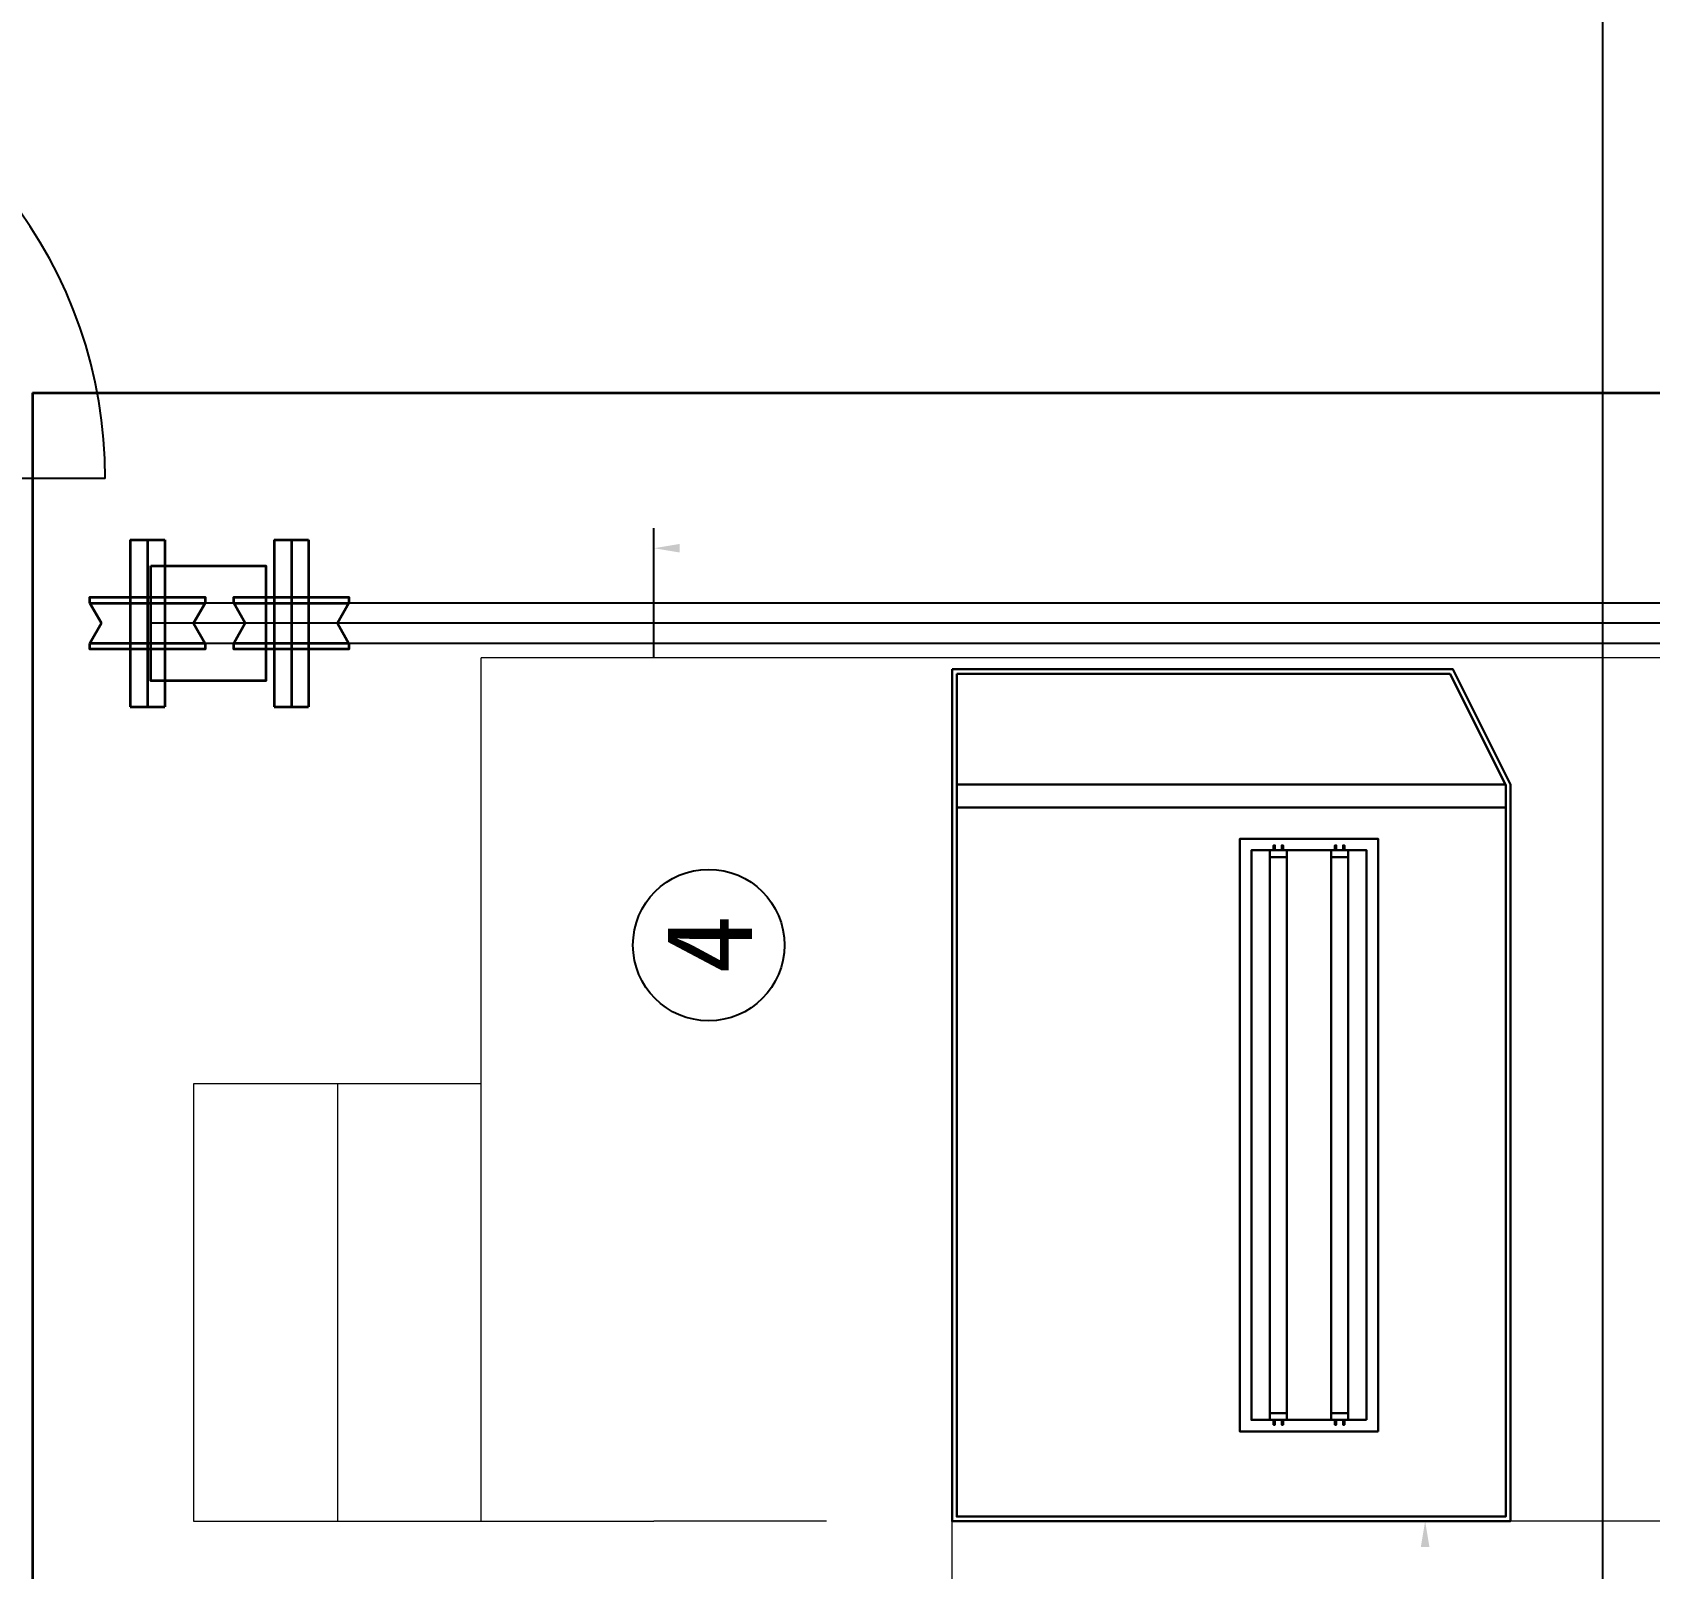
# Model space of a CAD drawing. Header units: millimetres. Extents: x -93009755325 to 1190721, y -74648 to 62868853516.
# Drawn here: x 248787 to 251597, y -18684 to -16015 of the extents above; entities that cross this region are included whole.
import ezdxf

# ---------------------------------------------------------------- set-up
doc = ezdxf.new("R2010")
doc.units = ezdxf.units.MM
doc.layers.add('01-粗实线', color=7, linetype='Continuous', lineweight=30)
for name, color, linetype in [('WINDOW_TEXT', 7, 'Continuous'), ('图层6', 4, 'Continuous'), ('细实线', 3, 'Continuous')]:
    doc.layers.add(name, color=color, linetype=linetype)

# ---------------------------------------------------------------- blocks, each defined once
blk = doc.blocks.new('ethshzdSgszsnzb')
at = {"color": 2}
for p, q in [((1211004.4, -17271.4), (1207857.2, -17271.4)), ((1211004.4, -17306.4), (1207857.2, -17306.4)), ((1211004.4, -17341.4), (1207857.2, -17341.4))]:
    blk.add_line(p, q, dxfattribs=at)
at = {"color": 6, "lineweight": 35}
blk.add_lwpolyline([(1207857.2, -17206.4), (1208057.2, -17206.4), (1208057.2, -17406.4), (1207857.2, -17406.4)], close=True, dxfattribs=at)
blk = doc.blocks.new('灯管30W-DJW')
at = {"layer": '01-粗实线', "color": 2}
for points in [[(-495, 0), (495, 0), (495, 30), (-495, 30)], [(-495, 30), (-482.9, 30), (-482.9, 0), (-495, 0)], [(495, 30), (482.9, 30), (482.9, 0), (495, 0)], [(-495, 23.3), (-503.2, 23.3), (-503.2, 21), (-495, 21)], [(-495, 6.7), (-503.2, 6.7), (-503.2, 9), (-495, 9)], [(495, 23.3), (503.2, 23.3), (503.2, 21), (495, 21)], [(495, 6.7), (503.2, 6.7), (503.2, 9), (495, 9)]]:
    blk.add_lwpolyline(points, close=True, dxfattribs=at)
blk = doc.blocks.new('srsshhdd')
at = {"color": 0, "lineweight": 35}
for p, q in [((1212023.7, -36809.4), (1212023.7, -37099.4)), ((1212023.7, -36809.4), (1212083.7, -36809.4)), ((1212053.7, -36809.4), (1212053.7, -37099.4)), ((1212083.7, -36809.4), (1212083.7, -37099.4)), ((1211973.7, -36954.4), (1211953.7, -36919.4)), ((1212153.7, -36919.4), (1212133.7, -36954.4)), ((1211973.7, -36954.4), (1211953.7, -36989.4)), ((1212133.7, -36954.4), (1212153.7, -36989.4)), ((1212023.7, -37099.4), (1212083.7, -37099.4))]:
    blk.add_line(p, q, dxfattribs=at)
for points in [[(1211953.7, -36919.4), (1211953.7, -36909.4), (1212153.7, -36909.4), (1212153.7, -36919.4)], [(1211953.7, -36919.4), (1212153.7, -36919.4)], [(1212153.7, -36989.4), (1211953.7, -36989.4)], [(1212153.7, -36989.4), (1212153.7, -36999.4), (1211953.7, -36999.4), (1211953.7, -36989.4)]]:
    blk.add_lwpolyline(points, dxfattribs=at)
blk = doc.blocks.new('dsdgssgg')
at = {"color": 0, "lineweight": 35}
for p in [(39.5, 8600), (289.5, 8600)]:
    blk.add_blockref('srsshhdd', p, dxfattribs=at)
blk = doc.blocks.new('ehherhaes')
at = {"color": 0, "lineweight": 35}
for q in [(653144.89, 417938.9), (658644.89, 427138.9)]:
    blk.add_line((653144.89, 427138.9), q, dxfattribs=at)
at = {"color": 0, "linetype": 'ByBlock', "lineweight": 9}
for p, q in [((656764.89, 426678.777), (653924.89, 426678.777)), ((653924.89, 425178.777), (653924.89, 426678.777)), ((653424.89, 425938.777), (653424.89, 425178.777)), ((653924.89, 425938.777), (653424.89, 425938.777)), ((653674.89, 425938.777), (653674.89, 425178.777)), ((653424.89, 425178.777), (654224.89, 425178.777)), ((654524.89, 425178.777), (654224.89, 425178.777)), ((654743.094, 420178.777), (654743.094, 425178.777)), ((656983.094, 425178.777), (654743.094, 425178.777))]:
    blk.add_line(p, q, dxfattribs=at)
at = {"color": 6}
blk.add_circle((654320.095, 426179.68), 131.569, dxfattribs=at)
at = {"layer": '01-粗实线'}
for p, q in [((654751.094, 426458.777), (655704.15, 426458.777)), ((654751.094, 426418.777), (655705.094, 426418.777))]:
    blk.add_line(p, q, dxfattribs=at)
for points in [[(654743.094, 426658.777), (655613.094, 426658.777), (655713.094, 426458.777), (655713.094, 425178.777), (654743.094, 425178.777)], [(654751.094, 426650.777), (655608.15, 426650.777), (655705.094, 426456.888), (655705.094, 425186.777), (654751.094, 425186.777)]]:
    blk.add_lwpolyline(points, close=True, dxfattribs=at)
at = {"layer": '01-粗实线', "color": 1}
for points in [[(655483.094, 425334.549), (655483.094, 426364.549), (655243.094, 426364.549), (655243.094, 425334.549)], [(655463.094, 425354.549), (655463.094, 426344.549), (655263.094, 426344.549), (655263.094, 425354.549)]]:
    blk.add_lwpolyline(points, close=True, dxfattribs=at)
at = {"layer": '细实线', "ltscale": 10}
for p, q in [((654224.89, 426678.777), (654224.89, 426904.211)), ((655483.893, 425178.777), (655599.865, 425178.777))]:
    blk.add_line(p, q, dxfattribs=at)
at = {"layer": '细实线', "lineweight": 35, "ltscale": 10}
for points in [[(654269.89, 426876.711), (654269.89, 426861.711), (654224.89, 426869.211)], [(655557.365, 425133.777), (655572.365, 425133.777), (655564.865, 425178.777)]]:
    blk.add_solid(points, dxfattribs=at)
at = {"color": 0, "lineweight": 35}
blk.add_blockref('dsdgssgg', (-558748.281, 455093.283), dxfattribs=at)
at = {"layer": '01-粗实线', "rotation": 90}
blk.add_blockref('灯管30W-DJW', (655324.803, 425849.549), dxfattribs=at)
at = {"layer": '01-粗实线', "xscale": -1, "rotation": 270}
blk.add_blockref('灯管30W-DJW', (655401.385, 425849.549), dxfattribs=at)
at = {"color": 6, "lineweight": 35}
blk.add_text('4', height=150, rotation=90.00435, dxfattribs=at).set_placement((654395.098, 426129.685))

msp = doc.modelspace()

# ---------------------------------------------------------------- linework, layer by layer
at = {"color": 250, "lineweight": -3}
msp.add_arc((248113.711, -16789.514), 800, 0, 75.638488, dxfattribs=at)
at = {"layer": 'WINDOW_TEXT', "color": 250, "lineweight": -3}
msp.add_line((251515.799, -26872.921), (251515.799, -4143.101), dxfattribs=at)
at = {"layer": '图层6', "color": 250, "lineweight": -3}
msp.add_line((248913.711, -16789.514), (248090.799, -16789.514), dxfattribs=at)

# ---------------------------------------------------------------- block references
at = {"color": 250, "lineweight": -3}
for name, p in [('ehherhaes', (-404357.944, -443780.002)), ('ethshzdSgszsnzb', (-958864.669, 265.281))]:
    msp.add_blockref(name, p, dxfattribs=at)

doc.saveas('drawing.dxf')
